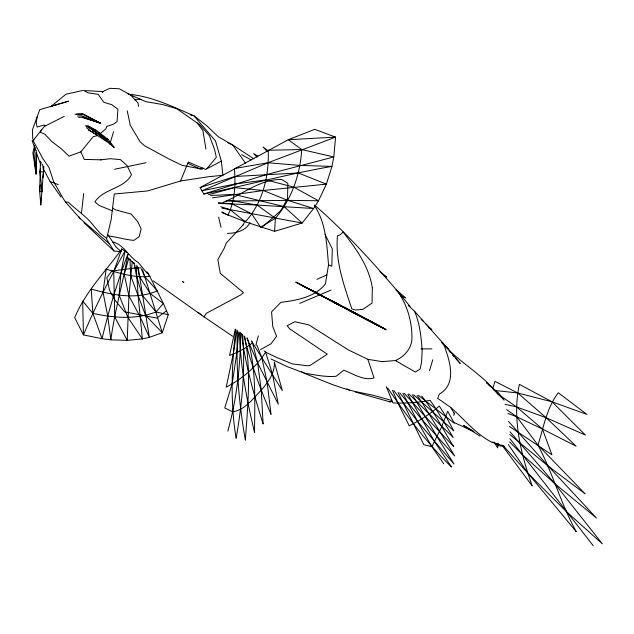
<?xml version="1.0" encoding="UTF-8"?>
<svg xmlns="http://www.w3.org/2000/svg" width="634" height="634" viewBox="0 0 634 634"><rect width="100%" height="100%" fill="white"/><g stroke="black" fill="none" stroke-linecap="round" stroke-linejoin="round"><path stroke-width="0.95" d="M82.761 90.488L65.968 94.212L51.211 106.274L68.488 101.194L39.776 109.642L32.405 129.915L32.73 138.854L33.943 140.051M40.449 161.187L39.673 191.531L40.798 204.909L43.889 166.195M240.563 332.359C240.603 365.628 236.704 398.992 227.844 431.088M36.717 152.715L36.051 173.962L32.873 152.905L34.656 145.337M237.512 331.027C235.721 367.577 239.081 404.199 245.374 440.194C247.736 405.855 251.381 370.755 244.756 336.686M37.16 116.822L36.201 122.917L37.144 127.077L43.801 125.072L45.632 125.746M274.609 231.323L275.402 218.286C291.648 199.179 300.254 174.421 301.721 149.553L288.288 139.71L200.122 187.577L203.791 194.012C246.666 185.5 288.827 173.716 331.954 166.401L333.801 156.963L335.576 137.126L314.726 129.352L288.288 139.71L335.576 137.126L268.031 162.732L201.961 190.794L234.865 184.034L265.947 179.921L293.78 187.133L318.506 200.772L313.624 208.515L302.141 223.041L274.609 231.323L245.303 221.837L221.932 212.548M238.756 331.804L236.918 352.409L232.171 383.721L224.753 407.939L232.718 411.854C245.152 409.913 252.895 398.588 261.24 390.211C268.127 382.064 274.918 373.339 274.356 362.046L282.312 390.56L251.5 341.171M40.291 184.89L39.673 191.531L42.209 191.706L39.894 171.719L40.275 168.906M235.705 329.371C231.719 365.501 230.11 402.289 236.133 438.284C242.069 404.001 245.627 368.917 242.465 334.158M498.15 443.182L497.666 447.889L494.037 442.096M81.429 213.412L83.68 193.528M132.26 261.636L128.916 295.912L127.236 340.363L110.847 339.84L102.058 338.738L83.45 334.895L74.685 317.642C85.424 291.735 105.616 271.455 121.847 248.98L127.379 252.792M260.534 349.596L271.051 343.747L276.582 336.329L272.763 326.502L271.574 311.904L280.965 302.291C296.736 300.484 315.193 297.037 325.432 283.873L328.523 264.822C326.803 244.787 326.058 223.342 314.694 205.987M40.774 165.157L41.155 162.344M42.787 177.821L43.58 171.98L42.581 164.222M237.045 329.997L233.241 353.954L226.219 387.144C241.982 378.989 256.088 367.237 265.606 352.147L272.541 374.425L278.255 404.12L257.626 362.83L246.816 337.985M64.28 116.379L44.332 126.451L33.071 140.566L42.819 158.492L49.04 167.653L53.636 181.665L62.615 197.523L65.397 201.913L68.377 202.206C76.793 210.417 87.024 216.725 93.983 226.172L100.259 233.352L106.67 238.463M127.989 254.274C122.917 282.93 114.691 310.937 110.847 339.84L107.725 316.136L103.017 292.171L106.211 269.085C120.222 273.714 134.907 277.874 149.822 276.44L163.342 303.448L168.24 314.757L162.304 332.739L149.362 337.359L142.388 338.921L127.236 340.363L114.754 316.937L113.74 271.526L121.847 248.98M264.109 350.903L267.374 353.059L276.923 357.536L292.337 363.892L307.973 365.826L309.883 365.564L327.287 354.2L289.587 328.737L287.162 325.741L294.778 321.723L308.916 324.901L348.526 350.023L367.894 359.335L382.017 361.626L395.457 360.58C404.611 356.482 412.1 348.05 411.949 337.653C411.91 321.446 407.432 305.636 398.247 292.234L397.993 291.767C371.857 261.359 344.959 231.291 314.527 205.083M235.285 329.189L229.556 355.492C237.718 352.338 245.73 348.431 252.483 342.78L251.524 341.06M35.298 147.619L33.943 153.063L36.051 173.962L35.869 152.968L36.542 150.385M255.89 345.229L258.323 335.854M128.797 258.149L124.256 274.308L128.916 295.912L139.892 316.342L149.362 337.359L138.22 267.841M429.519 370.613L432.8 359.763M109.817 144.069L113.613 131.65M492.776 388.42L494.988 381.375L517.693 392.969L552.032 401.805L586.926 414.414L558.3 392.779C546.722 407.82 543.607 427.364 537.973 445.084C552.745 473.067 560.9 503.982 576.266 531.712L527.837 473.13L503.016 445.448M127.838 254.242C117.409 281.813 108.786 310.042 102.058 338.738L92.873 313.37L91.256 289.08C112.464 295.016 136.207 299.922 157.28 290.879L144.814 276.701L141.2 268.792M120.476 251.579L113.962 251.009L106.528 239.058L111.18 219.546L114.286 193.996L147.635 190.953L180.539 180.999L188.314 162.05L205.574 169.429L221.345 161.123L215.473 140.914L193.917 115.776C172.741 106.742 151.581 96.114 128.282 94.204M232.662 336.274L204.013 316.865L206.272 313.347L240.452 295.072L243.48 292.662L220.275 273.365L217.858 259.623L224.167 248.354L226.227 243.123L243.266 224.721L245.025 220.783M41.44 130.057L40.354 132.244L44.848 134.202L51.663 141.437L61.395 148.863L69.027 156.154L80.843 151.859L93.214 136.675L97.311 135.636M453.675 415.429L454.546 413.867L450.592 407.353L437.634 398.303L439.425 394.071C457.978 383.332 449.221 359.256 443.435 343.438L442.366 342.598M250.002 222.621C245.944 230.792 235.911 233.249 227.503 233.423M206.835 168.763L216.321 157.311L214.569 149.45L209.418 135.692L199.884 124.898L176.91 108.755L162.859 104.602L145.772 101.63L127.981 93.832M102.217 92.683L103.461 91.288L109.833 88.316L119.343 88.792L130.778 95.124L137.99 102.977L138.553 106.298M453.73 412.568L454.309 413.495M166.512 310.771L156.844 318.078L124.486 311.817L115.134 300.286L109.539 290.293L106.813 277.755L111.822 271.027L137.039 267.81L140.803 267.913M99.593 134.115L105.878 128.837L106.663 126.507L113.732 124.018L117.068 121.554L117.908 109.167L111.655 104.618L103.913 102.343L98.183 94.355L88.221 92.857L83.68 90.527L103.508 91.589M50.443 106.845L52.099 105.981M316.873 279.364L326.882 274.942M299.747 303.361L330.9 290.126M223.089 202.365C242.354 194.598 260.233 178.939 281.773 179.493L287.812 183.297L287.567 198.371L280.91 210.512L263.451 226.076L260.725 227.178M383.166 361.57L382.017 361.626M203.007 167.955L200.257 169.024L187.735 163.334M242.806 225.213L243.266 224.721M80.843 151.859L84.211 159.411L101.115 159.823L110.348 158.69L120.412 159.633L127.172 165.783L131.452 174.754C124.319 188.758 103.493 188.583 94.926 201.858L99.11 205.408L112.242 210.845M203.791 194.012L266.89 174.445L333.801 156.963L301.721 149.553L268.222 150.266C269.141 175.761 262.975 202.65 245.303 221.837L230.197 209.727L220.798 206.708M200.122 187.577L234.905 176.482L298.281 172.971L326.375 184.153L318.506 200.772L287.757 200.352L226.148 201.105M208.467 194.701L234.754 187.624L263.3 190.493L326.375 184.153L331.954 166.401L299.874 165.419L268.031 162.732L234.382 168.541C235.777 184.296 234.984 200.764 227.899 215.203L221.876 211.851M355.325 392.042L389.752 401.813L392.248 401.552M134.955 100.053L139.385 99.118L141.255 99.554M114.611 169.262L146.05 162.716M212.414 197.848L263.3 190.493L287.757 200.352L313.624 208.515L257.047 205.036L218.358 203.395M180.539 180.999L208.697 176.704L222.891 175.293L221.345 161.123M270.924 358.947L287.186 366.611L304.724 373.283C315.035 374.789 325.773 377.301 336.131 376.263L343.755 370.193C353.312 373.703 363.536 381.082 374.036 377.951L367.894 359.335M78.592 117.401L81.437 117.219L100.679 123.273L83.157 113.874L76.555 114.001M77.38 116.046L81.445 115.8L100.679 123.273L82.309 114.12L74.963 114.334M210.599 195.454L234.16 194.424L284.08 206.581L302.141 223.041L221.805 208.095M86.628 125.675L92.984 130.073L114.08 147.429L108.295 139.48L95.686 130.01L92.984 130.073L85.455 125.77M421.134 348.914L431.881 348.858M101.115 159.823L100.584 159.816M87.944 125.675L95.686 130.01L106.211 139.337L106.433 141.327L93.396 132.902L92.984 130.073L106.211 139.337L108.295 139.48L105.664 138.323M39.894 171.719L43.58 171.98M227.677 200.423L232.987 200.851L257.047 205.036L275.402 218.286L260.614 227.146L251.738 213.912L232.123 203.871L218.389 202.642M494.179 390.393L517.693 392.969L546.175 417.751L576.084 446.178L542.427 429.012L516.765 416.807L507.929 413.408M389.752 401.813L390.354 401.956M202.357 169.175L182.283 165.411L169.048 159.047L144.71 145.844L140.082 141.762L130.271 125.255L127.252 110.839M379.053 326.177L334.118 302.505M108.145 234.834L108.731 235.983C117.322 237.013 125.397 239.747 133.956 240.357L139.266 236.545L141.128 228.914L137.808 221.702L131.064 214.054L115.594 209.894L112.472 208.047M304.724 373.283L301.578 371.675M304.368 373.331C322.048 380.281 339.491 388.396 358.202 392.145L372.491 395.101L391.693 400.466M505.06 404.326L516.647 406.949L546.175 417.751L585.38 435.043L552.032 401.805L519.357 384.355C512.034 418.535 520.791 453.675 532.188 485.929L501.93 445.068M168.24 314.757L155.98 311.96C135.882 319.821 113.518 317.927 92.873 313.37L82.658 301.007L83.45 334.895C95.512 306.135 109.603 278.271 125.009 251.159L120.872 273.452L119.105 295.103L127.822 317.317L142.388 338.921L138.093 295.595L136.104 265.186M190.152 114.865L193.917 115.776L206.613 125.58L218.286 136.762L232.837 145.091L245.429 163.152M492.459 442.484L491.802 442.278C475.5 433.814 464.231 419.122 450.592 407.353M93.293 120.84L100.679 123.273L94.545 120.492M91.97 128.861L95.686 130.01M86.05 118.296L88.657 119.208M82.285 116.973L85.297 118.035M89.529 119.509L92.54 120.571M384.156 276.036L386.756 277.026L379.893 271.471M43.595 169.397L50.086 181.475L58.17 184.581M328.523 264.822L331.812 266.217L332.295 248.829L325.06 234.445M400.72 295.824L405.879 298.075L396.29 289.936M88.308 130.049L96.899 134.448M335.124 302.965L295.753 282.075L386.114 329.799L297.164 282.804M453.865 422.347L474.058 431.786M232.837 145.091L227.677 142.61M112.678 241.879C123.971 244.653 128.813 257.008 138.315 262.524L147.151 273.341M314.979 292.195L360.009 316.033L300.421 284.5M306.365 287.543L378.601 325.401M357.687 314.551L331.368 300.556L336.242 303.417M306.214 287.487L355.516 313.323M384.529 328.737L335.671 302.989L385.829 329.537L302.648 285.649M382.04 327.318L344.222 307.252L352.536 311.674M296.997 282.685L298.709 283.596M314.171 291.814L360.009 316.033M356.863 314.472L368.552 320.717M346.901 388.832L349.342 390.148M241.602 154.641L251.072 159.903M257.864 156.091L253.584 153.626L257.008 157.113M473.392 431.104L463.549 425.374L480.017 436.16M428.536 327.707L431.738 329.593L425.422 323.467M233.28 145.345L253.893 158.825M395.457 360.58L415.318 372.031L420.088 369.083L421.57 362.22L422.173 349.881C421.087 336.757 419.859 323.435 414.549 311.246L408.296 305.437M509.427 426.46L551.905 454.792L542.427 429.012L516.647 406.949L497.104 393.532M204.013 316.865L153.19 280.822M506.566 409.58L516.765 416.807L537.973 445.084L585.166 493.886L548.156 466.053L509.776 434.552M198.038 312.324L201.485 314.884M86.462 127.711L93.396 132.902M418.448 395.418L454.356 423.274L447.707 411.284L441.779 426.579L431.873 446.693L443.752 463.779M267.825 150.607L263.142 147.017L267.088 151.36M486.333 382.793L498.72 393.135L504.181 400.197L492.642 388.682M396.115 290.126L397.993 291.767M413.693 394.776L453.841 430.874L445.908 416.419L439.314 406.037C430.248 414.01 419.946 420.358 409.247 425.866L397.97 403.058L392.509 390.338M397.605 291.434L410.127 306.452M121.134 251.611L116.062 246.943L108.731 235.983M127.664 257.61L134.186 263.609M491.905 387.223C477.965 372.237 459.872 361.919 446.019 346.957M65.397 201.913L80.146 218.635L109.452 243.765M113.962 251.009L84.013 222.732M421.206 319.377L423.314 321.422M488.568 384.616L490.605 386.653M509.617 441.882L522.614 454.895L554.679 483.504L596.467 518.041L548.156 466.053L508.508 421.388M441.906 342.622L448.008 348.779L460.236 363.52L455.664 358.376M408.811 393.873L453.207 437.428L435.978 408.787L430.114 400.355C417.877 402.709 405.356 403.359 392.921 402.915L386.32 386.7M442.009 342.661L448.008 348.779L414.549 311.246M106.211 139.337L114.08 147.429M442.009 342.764L444.68 345.554M449.126 351.022L450.433 352.496M452.399 354.699L454.356 356.902M404.27 393.254L425.287 416.538L453.746 446.613C442.984 429.884 434.385 411.553 421.745 396.115M509.974 431.738L554.679 483.504L602.3 543.813L566.289 511.495L527.837 473.13L508.381 444.545M399.729 392.826L421.562 419.129L454.689 455.949L421.594 401.782L417.132 395.513M593.202 545.684L509.91 438.657M197.087 122.877L202.904 130.509L205.955 149.172M393.817 390.599L417.544 421.396L453.968 464.017L437.016 436.644L412.401 394.744M50.086 181.475L61.038 197.071M78.576 216.384L80.146 218.635M387.739 388.056C406.83 416.031 427.189 443.396 451.543 467.036L434.575 441.7L407.884 394.348M146.708 271.843L149.822 276.44L147.397 272.24M402.875 393.199L417.544 421.396L431.873 446.693L423.845 444.727L398.073 392.565M40.354 163.358L36.717 153.999M256.881 345.078L261.834 357.734L267.168 382.619L271.019 414.406C260.352 388.808 250.565 362.727 243.916 335.758M32.128 140.463L35.496 150.393M247.284 337.93C256.516 368.425 254.709 401.021 254.535 432.523C246.729 399.753 240.334 366.397 239.462 332.628M142.555 269.696L162.304 332.739L145.527 315.272L130.636 275.632L130.018 259.179M252.483 342.78L257.626 362.83L261.24 390.211L263.126 423.972C253.79 394.332 245.207 364.257 241.459 333.333M221.044 227.368L218.627 217.121M137.269 266.026L139.417 276.59L150.234 293.534L163.342 303.448L155.98 311.96L142.214 295.111L136.619 276.44L133.925 262.389M34.933 163.73L35.124 165.442M35.401 167.994L36.051 173.962L35.829 162.835M40.798 198.188L40.798 204.909M372.348 287.725L372.023 303.139L362.838 309.329L355.381 310.042L351.799 308.877C343.985 285.213 335.109 261.287 337.462 235.816L339.935 234.952L343.042 232.012C355.333 247.759 367.514 264.212 371.667 284.175L372.348 287.725M183.773 282.526L182.719 281.67L183.773 282.526M504.141 446.257L499.188 445.821L492.222 442.049L504.141 446.257"/></g></svg>
